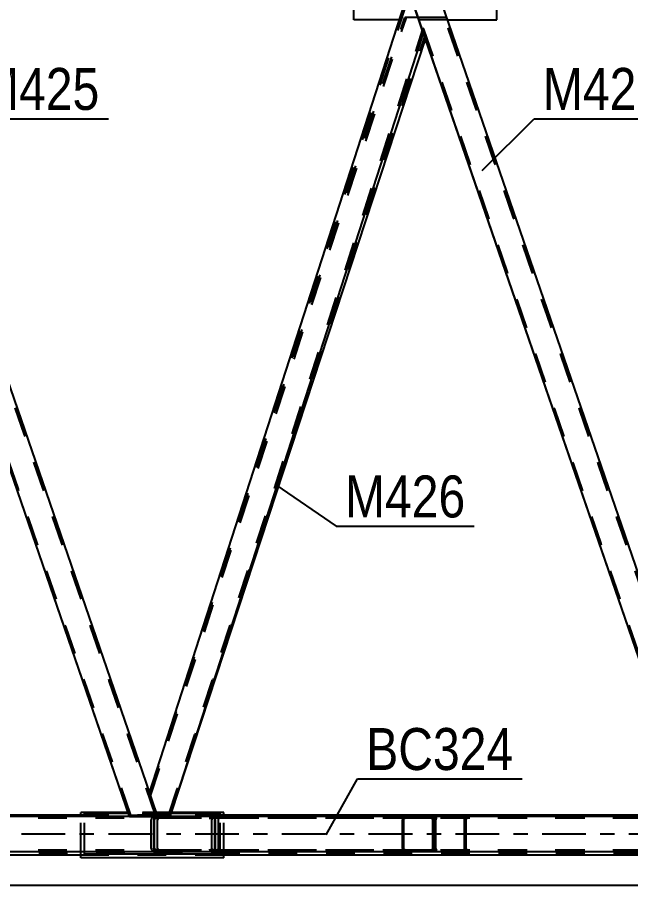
# Model space of a CAD drawing. Header units: millimetres. Extents: x -836 to 353, y -855 to -14.
# Drawn here: x 11.6 to 53.5, y -117.9 to -58.6 of the extents above; entities that cross this region are included whole.
import ezdxf

# ---------------------------------------------------------------- set-up
doc = ezdxf.new("R2010")
doc.units = ezdxf.units.MM
doc.linetypes.add('DXK_LINE_DOT2', pattern=[3.9198, 1.9599, -1.9599])
doc.linetypes.add('DXK_LINE_DOT3', pattern=[5.9187, 2.979, -0.9799, 0.9799, -0.9799])
doc.styles.add('Arial Narrow', font='ARIALN.TTF', dxfattribs={"height": 0.2})

# ---------------------------------------------------------------- blocks, each defined once
blk = doc.blocks.new('Part-570393895-10934 - 10523')
at = {"color": 7, "linetype": 'DXK_LINE_DOT2'}
for p, q in [((40.888, -58.637), (38.965, -58.637)), ((39.477, -60.125), (38.965, -58.637)), ((57.824, -113.084), (39.08, -58.637)), ((59.517, -113.084), (40.772, -58.637)), ((59.632, -113.084), (40.888, -58.637)), ((57.709, -113.084), (57.647, -112.902)), ((57.709, -113.084), (59.632, -113.084)), ((57.709, -113.084), (57.727, -113.084))]:
    blk.add_line(p, q, dxfattribs=at)
at = {"color": 2, "linetype": 'Continuous'}
blk.add_line((57.647, -112.902), (39.477, -60.125), dxfattribs=at)
blk = doc.blocks.new('Part-570393895-11199 - 10523')
at = {"color": 2, "linetype": 'Continuous'}
for p, q in [((20.655, -111.575), (38.051, -57.727)), ((38.652, -57.727), (38.051, -57.727)), ((39.21, -59.347), (38.652, -57.727)), ((22.046, -113.183), (39.328, -59.69)), ((39.328, -59.69), (39.21, -59.347)), ((21.208, -113.183), (20.655, -111.575))]:
    blk.add_line(p, q, dxfattribs=at)
at = {"color": 7, "linetype": 'DXK_LINE_DOT2'}
for p, q in [((20.714, -111.747), (38.166, -57.727)), ((38.069, -57.727), (38.051, -57.727)), ((21.931, -113.183), (39.269, -59.519)), ((39.328, -59.69), (39.232, -59.413)), ((22.046, -113.183), (21.208, -113.183))]:
    blk.add_line(p, q, dxfattribs=at)
blk = doc.blocks.new('Part-570393895-11209 - 10523')
at = {"color": 7, "linetype": 'DXK_LINE_DOT2'}
for p, q in [((20.661, -111.596), (38.052, -58.637)), ((20.72, -111.766), (38.167, -58.637)), ((38.965, -58.637), (38.052, -58.637)), ((39.328, -59.691), (38.965, -58.637)), ((39.477, -60.125), (39.382, -59.849)), ((21.972, -113.084), (39.418, -59.954)), ((21.174, -113.084), (20.661, -111.596)), ((22.087, -113.084), (21.174, -113.084)), ((22.087, -113.084), (22.146, -112.902))]:
    blk.add_line(p, q, dxfattribs=at)
at = {"color": 2, "linetype": 'Continuous'}
for p, q in [((39.36, -59.784), (39.328, -59.691)), ((39.477, -60.125), (39.36, -59.784)), ((22.146, -112.902), (39.477, -60.125))]:
    blk.add_line(p, q, dxfattribs=at)
blk = doc.blocks.new('Part-570393895-10836 - 10523')
at = {"color": 2, "linetype": 'Continuous'}
for p, q in [((19.189, -112.902), (15.966, -112.902)), ((15.966, -113.183), (15.966, -112.902)), ((25.711, -112.902), (22.137, -112.902)), ((25.711, -113.181), (25.711, -112.902)), ((15.966, -115.993), (15.966, -115.583)), ((25.711, -115.993), (15.966, -115.993)), ((25.711, -115.993), (25.711, -115.583))]:
    blk.add_line(p, q, dxfattribs=at)
at = {"color": 7, "linetype": 'DXK_LINE_DOT2'}
for p, q in [((15.966, -115.583), (15.966, -113.183)), ((22.137, -112.902), (19.189, -112.902)), ((25.711, -115.583), (25.711, -113.181))]:
    blk.add_line(p, q, dxfattribs=at)
blk = doc.blocks.new('Part-570393895-11243 - 10523')
at = {"color": 7, "linetype": 'DXK_LINE_DOT2'}
for p, q in [((40.259, -113.183), (40.19, -113.199)), ((42.044, -113.182), (42.12, -113.199)), ((58.172, -113.183), (54.671, -113.183)), ((55.43, -113.183), (55.278, -113.2)), ((58.171, -115.583), (58.172, -113.183)), ((40.068, -113.4), (40.083, -113.317)), ((40.068, -115.364), (40.068, -113.4)), ((40.083, -113.317), (40.126, -113.246)), ((40.126, -113.246), (40.19, -113.199)), ((40.174, -113.359), (40.166, -113.4)), ((40.166, -115.364), (40.166, -113.4)), ((40.195, -113.323), (40.174, -113.359)), ((40.227, -113.3), (40.195, -113.323)), ((40.265, -113.291), (40.227, -113.3)), ((58.172, -113.293), (40.265, -113.291)), ((42.082, -113.3), (42.044, -113.291)), ((42.114, -113.323), (42.082, -113.3)), ((42.136, -113.359), (42.114, -113.323)), ((42.12, -113.199), (42.184, -113.246)), ((42.143, -113.4), (42.136, -113.359)), ((42.143, -115.364), (42.143, -113.4)), ((42.184, -113.246), (42.227, -113.317)), ((42.227, -113.317), (42.242, -113.4)), ((42.242, -115.364), (42.242, -113.4)), ((55.064, -113.318), (55.034, -113.401)), ((55.034, -115.365), (55.034, -113.401)), ((55.232, -113.401), (55.247, -113.36)), ((55.232, -115.365), (55.232, -113.401)), ((55.354, -113.301), (55.43, -113.292)), ((40.083, -115.447), (40.068, -115.364)), ((40.125, -115.518), (40.083, -115.447)), ((40.19, -115.566), (40.125, -115.518)), ((40.166, -115.364), (40.174, -115.406)), ((40.174, -115.406), (40.195, -115.441)), ((40.265, -115.582), (40.19, -115.566)), ((40.195, -115.441), (40.227, -115.465)), ((40.227, -115.465), (40.265, -115.473)), ((58.171, -115.474), (40.265, -115.473)), ((42.044, -115.473), (42.082, -115.465)), ((42.12, -115.566), (42.044, -115.582)), ((42.082, -115.465), (42.114, -115.441)), ((42.114, -115.441), (42.135, -115.406)), ((42.184, -115.518), (42.12, -115.566)), ((42.135, -115.406), (42.143, -115.364)), ((42.227, -115.448), (42.184, -115.518)), ((42.242, -115.364), (42.227, -115.448)), ((55.034, -115.365), (55.064, -115.449)), ((55.247, -115.407), (55.232, -115.365)), ((55.43, -115.474), (55.354, -115.466)), ((58.171, -115.583), (40.265, -115.582)), ((55.278, -115.567), (55.43, -115.583))]:
    blk.add_line(p, q, dxfattribs=at)
at = {"color": 2, "linetype": 'Continuous'}
for p, q in [((40.265, -113.182), (40.259, -113.183)), ((54.671, -113.183), (40.265, -113.182))]:
    blk.add_line(p, q, dxfattribs=at)
at = {"color": 7, "linetype": 'DXK_LINE_DOT2'}
for centre, radius, start, end in [((55.34, -113.564), 0.369, 99.57734, 138.20544), ((55.385, -113.483), 0.185, 99.57734, 138.20544), ((55.34, -115.202), 0.369, 221.78626, 260.41436), ((55.385, -115.284), 0.185, 221.78626, 260.41436)]:
    blk.add_arc(centre, radius, start, end, dxfattribs=at)
blk = doc.blocks.new('Part-570393895-10868 - 10523')
at = {"color": 2, "linetype": 'Continuous'}
for p, q in [((19.285, -113.183), (0.194, -57.727)), ((0.211, -57.727), (0.194, -57.727)), ((1.974, -57.727), (0.211, -57.727)), ((2.117, -57.727), (1.974, -57.727)), ((2.117, -57.727), (20.655, -111.575))]:
    blk.add_line(p, q, dxfattribs=at)
at = {"color": 7, "linetype": 'DXK_LINE_DOT2'}
for p, q in [((19.401, -113.183), (0.309, -57.727)), ((21.093, -113.183), (2.001, -57.727)), ((2.099, -57.727), (2.049, -57.727)), ((2.117, -57.727), (2.099, -57.727)), ((21.208, -113.183), (20.655, -111.575)), ((19.285, -113.183), (21.208, -113.183)), ((19.285, -113.183), (19.303, -113.183))]:
    blk.add_line(p, q, dxfattribs=at)
blk = doc.blocks.new('Part-570393895-10873 - 10523')
at = {"color": 2, "linetype": 'Continuous'}
for p, q in [((38.67, -57.727), (38.652, -57.727)), ((40.432, -57.727), (38.67, -57.727)), ((40.575, -57.727), (40.432, -57.727)), ((40.575, -57.727), (59.113, -111.575)), ((57.744, -113.183), (39.328, -59.69))]:
    blk.add_line(p, q, dxfattribs=at)
at = {"color": 7, "linetype": 'DXK_LINE_DOT2'}
for p, q in [((39.328, -59.69), (38.652, -57.727)), ((57.859, -113.183), (38.767, -57.727)), ((59.551, -113.183), (40.46, -57.727)), ((40.557, -57.727), (40.507, -57.727)), ((40.575, -57.727), (40.557, -57.727)), ((59.667, -113.183), (59.113, -111.575)), ((57.744, -113.183), (59.667, -113.183)), ((57.744, -113.183), (57.761, -113.183))]:
    blk.add_line(p, q, dxfattribs=at)
blk = doc.blocks.new('Part-570393895-10933 - 10523')
at = {"color": 7, "linetype": 'DXK_LINE_DOT2'}
for p, q in [((2.43, -58.637), (0.507, -58.637)), ((0.564, -58.804), (0.507, -58.637)), ((19.366, -113.084), (0.622, -58.637)), ((21.058, -113.084), (2.314, -58.637)), ((21.174, -113.084), (2.43, -58.637)), ((19.251, -113.084), (19.188, -112.902)), ((19.251, -113.084), (21.174, -113.084)), ((19.251, -113.084), (19.268, -113.084))]:
    blk.add_line(p, q, dxfattribs=at)
at = {"color": 2, "linetype": 'Continuous'}
blk.add_line((19.188, -112.902), (0.564, -58.804), dxfattribs=at)
blk = doc.blocks.new('Part-570393895-11110 - 10523')
at = {"color": 7, "linetype": 'DXK_LINE_DOT2'}
for p, q in [((21.14, -113.182), (20.997, -113.197)), ((21.148, -113.181), (21.14, -113.182)), ((25.465, -113.181), (21.148, -113.181)), ((24.857, -113.198), (24.706, -113.181)), ((58.172, -113.183), (40.265, -113.182)), ((55.032, -113.2), (55.183, -113.183)), ((58.171, -115.583), (58.172, -113.183)), ((20.752, -115.363), (20.753, -113.399)), ((20.783, -113.315), (20.753, -113.399)), ((20.95, -113.399), (20.965, -113.357)), ((20.95, -115.363), (20.95, -113.399)), ((21.072, -113.298), (21.148, -113.29)), ((58.172, -113.293), (21.148, -113.29)), ((24.706, -113.29), (24.781, -113.298)), ((24.888, -113.357), (24.903, -113.399)), ((24.903, -115.363), (24.903, -113.399)), ((25.101, -113.399), (25.071, -113.316)), ((25.101, -115.363), (25.101, -113.399)), ((54.787, -115.365), (54.788, -113.401)), ((54.788, -113.401), (54.818, -113.318)), ((55, -113.36), (54.985, -113.401)), ((54.985, -115.365), (54.985, -113.401)), ((55.183, -113.292), (55.107, -113.301)), ((20.752, -115.363), (20.782, -115.446)), ((20.965, -115.404), (20.95, -115.363)), ((20.996, -115.564), (21.148, -115.581)), ((21.148, -115.472), (21.072, -115.463)), ((58.171, -115.474), (21.148, -115.472)), ((24.781, -115.464), (24.705, -115.472)), ((24.705, -115.581), (24.857, -115.564)), ((24.903, -115.363), (24.888, -115.405)), ((25.071, -115.446), (25.101, -115.363)), ((54.818, -115.448), (54.787, -115.365)), ((54.985, -115.365), (55, -115.407)), ((55.107, -115.466), (55.183, -115.474)), ((58.171, -115.583), (21.148, -115.581)), ((55.183, -115.583), (55.031, -115.567))]:
    blk.add_line(p, q, dxfattribs=at)
at = {"color": 2, "linetype": 'Continuous'}
blk.add_line((40.265, -113.182), (25.465, -113.181), dxfattribs=at)
at = {"color": 7, "linetype": 'DXK_LINE_DOT2'}
for centre, radius, start, end in [((21.058, -113.562), 0.369, 99.57734, 138.20544), ((21.103, -113.48), 0.185, 99.57734, 138.20544), ((24.75, -113.481), 0.185, 41.78626, 80.41436), ((24.795, -113.562), 0.369, 41.78626, 80.41436), ((55.093, -113.564), 0.369, 99.57734, 138.20544), ((55.138, -113.483), 0.185, 99.57734, 138.20544), ((21.058, -115.2), 0.369, 221.78626, 260.41436), ((21.103, -115.281), 0.185, 221.78626, 260.41436), ((24.75, -115.281), 0.185, 279.57734, 318.20544), ((24.795, -115.2), 0.369, 279.57734, 318.20544), ((55.093, -115.202), 0.369, 221.78626, 260.41436), ((55.138, -115.284), 0.185, 221.78626, 260.41436)]:
    blk.add_arc(centre, radius, start, end, dxfattribs=at)
blk = doc.blocks.new('Part-570393895-11035 - 10523')
at = {"color": 2, "linetype": 'Continuous'}
for p, q in [((328.591, -113.184), (-8.434, -113.183)), ((328.591, -115.584), (-8.434, -115.583))]:
    blk.add_line(p, q, dxfattribs=at)
at = {"color": 7, "linetype": 'DXK_LINE_DOT2'}
for p, q in [((328.591, -113.293), (-8.434, -113.292)), ((328.591, -115.474), (-8.434, -115.474))]:
    blk.add_line(p, q, dxfattribs=at)
at = {"color": 7, "linetype": 'DXK_LINE_DOT3'}
blk.add_line((328.591, -114.384), (-8.434, -114.383), dxfattribs=at)
blk = doc.blocks.new('Part-570393895-11036 - 10523')
at = {"color": 7, "linetype": 'DXK_LINE_DOT2'}
for p, q in [((324.715, -113.193), (-7.257, -113.193)), ((25.711, -113.084), (15.966, -113.084)), ((324.715, -115.702), (-7.257, -115.702)), ((25.711, -115.811), (15.966, -115.811))]:
    blk.add_line(p, q, dxfattribs=at)
at = {"color": 2, "linetype": 'Continuous'}
for p, q in [((15.966, -113.084), (-5.438, -113.084)), ((54.424, -113.084), (25.711, -113.084)), ((15.966, -115.811), (-5.438, -115.811)), ((54.424, -115.811), (25.711, -115.811))]:
    blk.add_line(p, q, dxfattribs=at)
blk = doc.blocks.new('Part-570393895-11113 - 10523')
at = {"color": 7, "linetype": 'DXK_LINE_DOT2'}
for p, q in [((21.243, -113.197), (21.395, -113.181)), ((39.87, -113.182), (21.395, -113.181)), ((24.952, -113.181), (25.104, -113.198)), ((38.091, -113.182), (38.015, -113.199)), ((39.946, -113.199), (39.87, -113.182)), ((20.999, -113.399), (21.029, -113.315)), ((20.999, -115.363), (20.999, -113.399)), ((21.212, -113.357), (21.197, -113.399)), ((21.197, -115.363), (21.197, -113.399)), ((21.395, -113.29), (21.319, -113.298)), ((39.87, -113.291), (21.395, -113.29)), ((25.028, -113.298), (24.952, -113.29)), ((25.15, -113.399), (25.135, -113.357)), ((25.15, -115.363), (25.15, -113.399)), ((25.318, -113.316), (25.348, -113.399)), ((25.348, -115.363), (25.348, -113.399)), ((37.909, -113.317), (37.893, -113.4)), ((37.893, -115.364), (37.893, -113.4)), ((37.951, -113.246), (37.909, -113.317)), ((38.015, -113.199), (37.951, -113.246)), ((37.992, -113.4), (38, -113.358)), ((37.992, -115.364), (37.992, -113.4)), ((38, -113.358), (38.021, -113.323)), ((38.021, -113.323), (38.053, -113.299)), ((38.053, -113.299), (38.091, -113.291)), ((39.87, -113.291), (39.908, -113.299)), ((39.908, -113.299), (39.94, -113.323)), ((39.94, -113.323), (39.961, -113.359)), ((40.01, -113.246), (39.946, -113.199)), ((39.961, -113.359), (39.969, -113.4)), ((39.969, -115.364), (39.969, -113.4)), ((40.053, -113.317), (40.01, -113.246)), ((40.068, -113.4), (40.053, -113.317)), ((40.068, -115.364), (40.068, -113.4)), ((21.029, -115.446), (20.999, -115.363)), ((21.197, -115.363), (21.212, -115.404)), ((21.394, -115.581), (21.243, -115.564)), ((21.319, -115.463), (21.394, -115.472)), ((39.87, -115.473), (21.394, -115.472)), ((24.952, -115.472), (25.028, -115.464)), ((25.104, -115.564), (24.952, -115.581)), ((25.135, -115.405), (25.15, -115.363)), ((25.348, -115.363), (25.317, -115.446)), ((37.893, -115.364), (37.908, -115.447)), ((37.908, -115.447), (37.951, -115.518)), ((37.951, -115.518), (38.015, -115.565)), ((38, -115.406), (37.992, -115.364)), ((38.021, -115.441), (38, -115.406)), ((38.015, -115.565), (38.091, -115.582)), ((38.053, -115.465), (38.021, -115.441)), ((38.091, -115.473), (38.053, -115.465)), ((39.908, -115.465), (39.87, -115.473)), ((39.87, -115.582), (39.945, -115.565)), ((39.94, -115.441), (39.908, -115.465)), ((39.961, -115.406), (39.94, -115.441)), ((39.945, -115.565), (40.01, -115.518)), ((39.969, -115.364), (39.961, -115.406)), ((40.01, -115.518), (40.052, -115.447)), ((40.052, -115.447), (40.068, -115.364)), ((39.87, -115.582), (21.394, -115.581))]:
    blk.add_line(p, q, dxfattribs=at)
for centre, radius, start, end in [((21.305, -113.562), 0.369, 99.57734, 138.20544), ((21.35, -113.48), 0.185, 99.57734, 138.20544), ((24.997, -113.481), 0.185, 41.78626, 80.41436), ((25.042, -113.562), 0.369, 41.78626, 80.41436), ((21.305, -115.2), 0.369, 221.78626, 260.41436), ((21.35, -115.281), 0.185, 221.78626, 260.41436), ((24.997, -115.281), 0.185, 279.57734, 318.20544), ((25.042, -115.2), 0.369, 279.57734, 318.20544)]:
    blk.add_arc(centre, radius, start, end, dxfattribs=at)
blk = doc.blocks.new('Part-570393895-11156 - 10523')
at = {"color": 7, "linetype": 'DXK_LINE_DOT2'}
for p, q in [((16.212, -115.583), (16.213, -113.183)), ((22.111, -112.982), (19.216, -112.982)), ((25.464, -115.583), (25.465, -113.183))]:
    blk.add_line(p, q, dxfattribs=at)
at = {"color": 2, "linetype": 'Continuous'}
for p, q in [((19.216, -112.982), (16.213, -112.982)), ((16.213, -113.183), (16.213, -112.982)), ((25.465, -112.983), (22.111, -112.982)), ((25.465, -113.183), (25.465, -112.983)), ((16.212, -115.745), (16.212, -115.583)), ((25.464, -115.746), (16.212, -115.745)), ((25.464, -115.746), (25.464, -115.583))]:
    blk.add_line(p, q, dxfattribs=at)
blk = doc.blocks.new('Part-570393895-11349 - 10523')
at = {"color": 2, "linetype": 'Continuous'}
for p, q in [((34.584, -55.909), (34.584, -55.716)), ((34.584, -55.716), (35.27, -55.716)), ((44.33, -55.717), (43.643, -55.717)), ((44.33, -55.909), (44.33, -55.717)), ((34.584, -58.807), (34.584, -58.312)), ((44.329, -58.808), (44.329, -58.31)), ((37.703, -58.807), (34.584, -58.807)), ((40.947, -58.807), (44.329, -58.808))]:
    blk.add_line(p, q, dxfattribs=at)
at = {"color": 7, "linetype": 'DXK_LINE_DOT2'}
for p, q in [((34.584, -58.312), (34.584, -55.909)), ((43.643, -55.717), (35.27, -55.716)), ((44.329, -58.31), (44.33, -55.909)), ((40.947, -58.807), (37.703, -58.807))]:
    blk.add_line(p, q, dxfattribs=at)
blk = doc.blocks.new('StraightDimension-570393895-11595 - 10523')
at = {"color": 7, "linetype": 'Continuous'}
blk.add_line((54.711, -117.902), (-37.619, -117.902), dxfattribs=at)
blk = doc.blocks.new('Mark-570393895-10869 - 10523')
at = {"color": 30, "linetype": 'Continuous'}
for p, q in [((43.341, -69.088), (46.876, -65.553)), ((46.876, -65.553), (56.3, -65.553))]:
    blk.add_line(p, q, dxfattribs=at)
at = {"color": 0}
blk.add_wipeout([(55.7, -64.953), (55.7, -61.953), (47.476, -61.953), (47.476, -64.953)], dxfattribs=at)
blk.add_wipeout([(55.7, -64.953), (55.7, -61.953), (47.476, -61.953), (47.476, -64.953)], dxfattribs=at)
at = {"color": 3, "style": 'Arial Narrow'}
blk.add_text('M425', height=2.8633, dxfattribs=at).set_placement((47.476, -64.953))
blk = doc.blocks.new('Mark-570393895-11195 - 10523')
at = {"color": 30, "linetype": 'Continuous'}
for p, q in [((29.261, -90.541), (33.377, -93.37)), ((33.377, -93.37), (42.8, -93.37))]:
    blk.add_line(p, q, dxfattribs=at)
at = {"color": 0}
blk.add_wipeout([(42.2, -92.77), (42.2, -89.77), (33.977, -89.77), (33.977, -92.77)], dxfattribs=at)
blk.add_wipeout([(42.2, -92.77), (42.2, -89.77), (33.977, -89.77), (33.977, -92.77)], dxfattribs=at)
at = {"color": 3, "style": 'Arial Narrow'}
blk.add_text('M426', height=2.8633, dxfattribs=at).set_placement((33.977, -92.77))
blk = doc.blocks.new('Mark-570393895-10864 - 10523')
at = {"color": 30, "linetype": 'Continuous'}
for p, q in [((4.882, -69.088), (8.418, -65.553)), ((8.418, -65.553), (17.842, -65.553))]:
    blk.add_line(p, q, dxfattribs=at)
at = {"color": 0}
blk.add_wipeout([(17.242, -64.953), (17.242, -61.953), (9.018, -61.953), (9.018, -64.953)], dxfattribs=at)
blk.add_wipeout([(17.242, -64.953), (17.242, -61.953), (9.018, -61.953), (9.018, -64.953)], dxfattribs=at)
at = {"color": 3, "style": 'Arial Narrow'}
blk.add_text('M425', height=2.8633, dxfattribs=at).set_placement((9.018, -64.953))
blk = doc.blocks.new('Mark-570393895-11031 - 10523')
at = {"color": 30, "linetype": 'Continuous'}
for p, q in [((32.705, -114.434), (34.827, -110.609)), ((34.827, -110.609), (46.076, -110.609))]:
    blk.add_line(p, q, dxfattribs=at)
at = {"color": 0}
blk.add_wipeout([(45.476, -110.009), (45.476, -107.009), (35.427, -107.009), (35.427, -110.009)], dxfattribs=at)
blk.add_wipeout([(45.476, -110.009), (45.476, -107.009), (35.427, -107.009), (35.427, -110.009)], dxfattribs=at)
at = {"color": 3, "style": 'Arial Narrow'}
blk.add_text('BC324', height=2.8633, dxfattribs=at).set_placement((35.427, -110.009))

msp = doc.modelspace()

# ---------------------------------------------------------------- block references
for name in ['Part-570393895-11349 - 10523', 'Part-570393895-10868 - 10523', 'Part-570393895-11199 - 10523', 'Part-570393895-10873 - 10523', 'Part-570393895-10933 - 10523', 'Part-570393895-11209 - 10523', 'Part-570393895-10934 - 10523', 'Part-570393895-11035 - 10523', 'Part-570393895-11036 - 10523', 'Part-570393895-10836 - 10523', 'Part-570393895-11156 - 10523', 'Part-570393895-11110 - 10523', 'Part-570393895-11113 - 10523', 'Part-570393895-11243 - 10523']:
    msp.add_blockref(name, (0, 0))

# ---------------------------------------------------------------- next in the draw order: block references
msp.add_blockref('StraightDimension-570393895-11595 - 10523', (0, 0))

# ---------------------------------------------------------------- next in the draw order: block references
for name in ['Mark-570393895-10864 - 10523', 'Mark-570393895-10869 - 10523', 'Mark-570393895-11195 - 10523', 'Mark-570393895-11031 - 10523']:
    msp.add_blockref(name, (0, 0))

doc.saveas('drawing.dxf')
